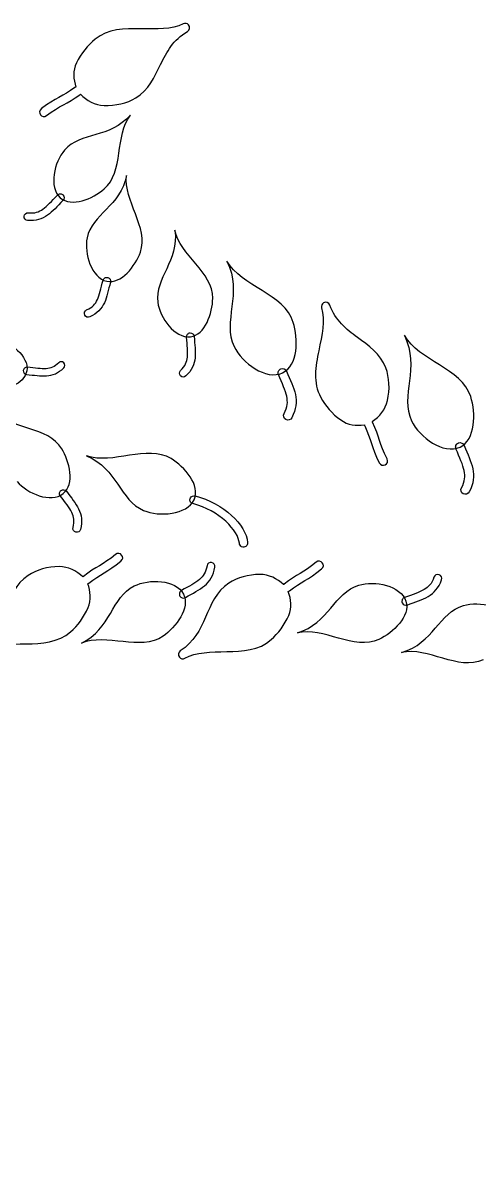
# Model space of a CAD drawing. Extents: x 5.1 to 86.3, y 5.1 to 86.3.
# Drawn here: x 31.24 to 37.06, y 44.89 to 59.44 of the extents above; entities that cross this region are included whole.
import ezdxf

# ---------------------------------------------------------------- set-up
doc = ezdxf.new("R2010")
doc.units = 0
doc.layers.add('View004', color=7, linetype='CONTINUOUS')

msp = doc.modelspace()

# ---------------------------------------------------------------- linework, layer by layer
at = {"layer": 'View004', "color": 1}
for p, q in [((33.354453, 59.409322), (33.354481, 59.409251)), ((31.719247, 57.209223), (31.719247, 57.209223)), ((31.754373, 57.244151), (31.754373, 57.244151)), ((32.325005, 56.193064), (32.325005, 56.193064)), ((32.311888, 56.145645), (32.311888, 56.145645)), ((35.075155, 55.871905), (35.075152, 55.871921)), ((33.373894, 55.48814), (33.373894, 55.48814)), ((33.376824, 55.439028), (33.376824, 55.439028)), ((31.248256, 55.009366), (31.248256, 55.009366)), ((31.294171, 55.005064), (31.294171, 55.005064)), ((34.530597, 55.031643), (34.530597, 55.031643)), ((34.5516, 54.978621), (34.5516, 54.978621)), ((36.791392, 54.086109), (36.791392, 54.086109)), ((36.812395, 54.033087), (36.812395, 54.033087)), ((31.72977, 53.482984), (31.72977, 53.482984)), ((31.758569, 53.44268), (31.758569, 53.44268)), ((33.37691, 53.387528), (33.376918, 53.387546)), ((33.424087, 53.363587), (33.424087, 53.363587)), ((33.243616, 52.136287), (33.243616, 52.136287)), ((33.288097, 52.162597), (33.288097, 52.162597)), ((36.075528, 52.051997), (36.075528, 52.051997)), ((36.123763, 52.07055), (36.123763, 52.07055)), ((33.237322, 51.356952), (33.237306, 51.356981))]:
    msp.add_line(p, q, dxfattribs=at)
for points in [[(32.741996, 59.36068), (32.539317, 59.36448), (32.326537, 59.361972), (32.162424, 59.227761)], [(33.285602, 59.423691), (33.140361, 59.347995), (32.944675, 59.356872), (32.741996, 59.36068)], [(33.354481, 59.409251), (33.337943, 59.429931), (33.309056, 59.436011), (33.285602, 59.423691)], [(33.339458, 59.327557), (33.368155, 59.344657), (33.375193, 59.383151), (33.354453, 59.409322)], [(32.162424, 59.227761), (32.072216, 59.153973), (31.981499, 59.045571), (31.925449, 58.926062)], [(32.998052, 58.907014), (33.075977, 59.065715), (33.158015, 59.218856), (33.339458, 59.327557)], [(31.925449, 58.926062), (31.878846, 58.826704), (31.884622, 58.718066), (31.918913, 58.618233)], [(32.680708, 58.48042), (32.847995, 58.581414), (32.920126, 58.748314), (32.998052, 58.907014)], [(31.905355, 58.610709), (31.751419, 58.499076), (31.660157, 58.480999), (31.478703, 58.343778)], [(31.545005, 58.255405), (31.715689, 58.384505), (31.803908, 58.40096), (31.969587, 58.521032)], [(31.918913, 58.618233), (31.914125, 58.616257), (31.909512, 58.613825), (31.905355, 58.610709)], [(31.969587, 58.521032), (31.972399, 58.52278), (31.974983, 58.524756), (31.977423, 58.52696)], [(31.977423, 58.52696), (32.057135, 58.446722), (32.158619, 58.388248), (32.277901, 58.383703)], [(32.277901, 58.383703), (32.420945, 58.378231), (32.57025, 58.413715), (32.680708, 58.48042)], [(31.478703, 58.343778), (31.417439, 58.299934), (31.485771, 58.208853), (31.545005, 58.255405)], [(32.613097, 58.262176), (32.350815, 57.958089), (31.978512, 58.050059), (31.775552, 57.816421)], [(32.279472, 57.320552), (32.5313, 57.538422), (32.414691, 58.002519), (32.613097, 58.262176)], [(31.775552, 57.816421), (31.642246, 57.66297), (31.568259, 57.345312), (31.719247, 57.209223)], [(32.564897, 57.493907), (32.488256, 57.102498), (32.121803, 56.998639), (32.061673, 56.697199)], [(32.740428, 56.51737), (32.850477, 56.829253), (32.521501, 57.172261), (32.564897, 57.493907)], [(31.719247, 57.209223), (31.860672, 57.081753), (32.135487, 57.195981), (32.279472, 57.320552)], [(31.49917, 57.064712), (31.552477, 57.102667), (31.60815, 57.165108), (31.684502, 57.243131)], [(31.754322, 57.175246), (31.680132, 57.099453), (31.623982, 57.033067), (31.556329, 56.984949)], [(31.684502, 57.243131), (31.693552, 57.252676), (31.706071, 57.258165), (31.719222, 57.258357)], [(31.719222, 57.258357), (31.732374, 57.258549), (31.745047, 57.253427), (31.754373, 57.244151)], [(31.754373, 57.244151), (31.773327, 57.225085), (31.773304, 57.194284), (31.754322, 57.175246)], [(31.312261, 57.016879), (31.396818, 57.009535), (31.445877, 57.026745), (31.49917, 57.064712)], [(31.303968, 56.919483), (31.277073, 56.921773), (31.257126, 56.945432), (31.259416, 56.972327)], [(31.259416, 56.972327), (31.261707, 56.999223), (31.285366, 57.019169), (31.312261, 57.016879)], [(31.556329, 56.984949), (31.48873, 56.936782), (31.407332, 56.910506), (31.303968, 56.919483)], [(33.180028, 56.796634), (33.234139, 56.40148), (32.920995, 56.184649), (32.961623, 55.879968)], [(33.662054, 55.929405), (33.665282, 56.260118), (33.243026, 56.478247), (33.180028, 56.796634)], [(32.061673, 56.697199), (32.022176, 56.499215), (32.11466, 56.188755), (32.311888, 56.145645)], [(32.311888, 56.145645), (32.496626, 56.105266), (32.677507, 56.339046), (32.740428, 56.51737)], [(33.843479, 56.402403), (34.046099, 55.98684), (33.779746, 55.634715), (33.93477, 55.313901)], [(34.6882, 55.621875), (34.572048, 55.98723), (34.028098, 56.074593), (33.843479, 56.402403)], [(32.193134, 55.912675), (32.220446, 55.971651), (32.23775, 56.052917), (32.265227, 56.157801)], [(32.265227, 56.157801), (32.268339, 56.170489), (32.276437, 56.181385), (32.287689, 56.188023)], [(32.287689, 56.188023), (32.298941, 56.19466), (32.312395, 56.196478), (32.325005, 56.193064)], [(32.325005, 56.193064), (32.35074, 56.185942), (32.365877, 56.159358), (32.358868, 56.133592)], [(32.358868, 56.133592), (32.332159, 56.031696), (32.316384, 55.946792), (32.281696, 55.871988)], [(32.05542, 55.779433), (32.131983, 55.814706), (32.165839, 55.853695), (32.193134, 55.912675)], [(32.281696, 55.871988), (32.247079, 55.797169), (32.189784, 55.734445), (32.096192, 55.691326)], [(32.961623, 55.879968), (32.988303, 55.679853), (33.176255, 55.41601), (33.376824, 55.439028)], [(33.376824, 55.439028), (33.56469, 55.460587), (33.660209, 55.740314), (33.662054, 55.929405)], [(35.075152, 55.871921), (35.051827, 55.859396), (35.040617, 55.832082), (35.048499, 55.806789)], [(35.152862, 55.842379), (35.141234, 55.873699), (35.10464, 55.887576), (35.075155, 55.871905)], [(32.031752, 55.714993), (32.020493, 55.739324), (32.03109, 55.768174), (32.05542, 55.779433)], [(32.096192, 55.691326), (32.071862, 55.680067), (32.043011, 55.690663), (32.031752, 55.714993)], [(35.048499, 55.806789), (35.09669, 55.650256), (35.052603, 55.459399), (35.012193, 55.260749)], [(35.50475, 55.430567), (35.362753, 55.535901), (35.226967, 55.644274), (35.152862, 55.842379)], [(34.5516, 54.978621), (34.750677, 55.070364), (34.754613, 55.412978), (34.6882, 55.621875)], [(33.328739, 55.435434), (33.327579, 55.448446), (33.331716, 55.461376), (33.340216, 55.471297)], [(33.339827, 55.180167), (33.346591, 55.244807), (33.336673, 55.327301), (33.328739, 55.435434)], [(33.340216, 55.471297), (33.348715, 55.481218), (33.360858, 55.48729), (33.373894, 55.48814)], [(33.373894, 55.48814), (33.400549, 55.489727), (33.423472, 55.46947), (33.425177, 55.442822)], [(33.425177, 55.442822), (33.43287, 55.337765), (33.445412, 55.252324), (33.43679, 55.17032)], [(35.86694, 55.041326), (35.797856, 55.224116), (35.646746, 55.325234), (35.50475, 55.430567)], [(36.104273, 55.456869), (36.306894, 55.041306), (36.040541, 54.689181), (36.195565, 54.368367)], [(36.948994, 54.67634), (36.832842, 55.041695), (36.288893, 55.129059), (36.104273, 55.456869)], [(30.894265, 55.408001), (31.080885, 55.376662), (31.322092, 55.192226), (31.294171, 55.005064)], [(33.93477, 55.313901), (34.036586, 55.10319), (34.339063, 54.880675), (34.5516, 54.978621)], [(33.252627, 55.009537), (33.313661, 55.067683), (33.333082, 55.115528), (33.339827, 55.180167)], [(33.43679, 55.17032), (33.428241, 55.088325), (33.394321, 55.010438), (33.319712, 54.939359)], [(35.012193, 55.260749), (34.971807, 55.062098), (34.935777, 54.852376), (35.03814, 54.666696)], [(31.294171, 55.005064), (31.268018, 54.829756), (31.002943, 54.749142), (30.825746, 54.753409)], [(31.248256, 55.009366), (31.245924, 54.984446), (31.264174, 54.962329), (31.289084, 54.959888)], [(31.265102, 55.040381), (31.255539, 55.032733), (31.249465, 55.021551), (31.248256, 55.009366)], [(31.299062, 55.049995), (31.286909, 55.051495), (31.274665, 55.048029), (31.265102, 55.040381)], [(31.537843, 55.031515), (31.477074, 55.027228), (31.400109, 55.039135), (31.299062, 55.049995)], [(31.700453, 55.107794), (31.644047, 55.052461), (31.59861, 55.035785), (31.537843, 55.031515)], [(31.543993, 54.940369), (31.621077, 54.945778), (31.695116, 54.975085), (31.764069, 55.042725)], [(31.764795, 55.107067), (31.747228, 55.125036), (31.718421, 55.125361), (31.700453, 55.107794)], [(31.764069, 55.042725), (31.782037, 55.060292), (31.782362, 55.089099), (31.764795, 55.107067)], [(33.25108, 54.940905), (33.232556, 54.960285), (33.233248, 54.991012), (33.252627, 55.009537)], [(34.49995, 54.957259), (34.493962, 54.971168), (34.493838, 54.986904), (34.499607, 55.000906)], [(34.499607, 55.000906), (34.505376, 55.014907), (34.516549, 55.025989), (34.530597, 55.031643)], [(34.530597, 55.031643), (34.559375, 55.043039), (34.591951, 55.029029), (34.603474, 55.000302)], [(34.603474, 55.000302), (34.649973, 54.887396), (34.694711, 54.797846), (34.714899, 54.704422)], [(35.889239, 54.627672), (35.92046, 54.767373), (35.912578, 54.92063), (35.86694, 55.041326)], [(31.289084, 54.959888), (31.387256, 54.94935), (31.4669, 54.934892), (31.543993, 54.940369)], [(33.319712, 54.939359), (33.300332, 54.920834), (33.269605, 54.921526), (33.25108, 54.940905)], [(34.604558, 54.680169), (34.588609, 54.7538), (34.547827, 54.841052), (34.49995, 54.957259)], [(34.714899, 54.704422), (34.735164, 54.611034), (34.726003, 54.512985), (34.669571, 54.407706)], [(34.570295, 54.460705), (34.616459, 54.546828), (34.620528, 54.606546), (34.604558, 54.680169)], [(35.03814, 54.666696), (35.094403, 54.564634), (35.184617, 54.455814), (35.292023, 54.379081)], [(35.694018, 54.358045), (35.787345, 54.421938), (35.863203, 54.511177), (35.889239, 54.627672)], [(36.812395, 54.033087), (37.011472, 54.12483), (37.015408, 54.467444), (36.948994, 54.67634)], [(31.739149, 54.01353), (31.564796, 54.297229), (31.087961, 54.257079), (30.863743, 54.494803)], [(34.593433, 54.384567), (34.566019, 54.399202), (34.555659, 54.43329), (34.570295, 54.460705)], [(34.669571, 54.407706), (34.654936, 54.380291), (34.620848, 54.369932), (34.593433, 54.384567)], [(35.292023, 54.379081), (35.381318, 54.315287), (35.48921, 54.30132), (35.593597, 54.317004)], [(35.593597, 54.317004), (35.594737, 54.311988), (35.596257, 54.306957), (35.598613, 54.302306)], [(35.598613, 54.302306), (35.680575, 54.130724), (35.681855, 54.037697), (35.784009, 53.834425)], [(35.698426, 54.349267), (35.69721, 54.352307), (35.695766, 54.355271), (35.694018, 54.358045)], [(35.882913, 53.883658), (35.786799, 54.07487), (35.786564, 54.16461), (35.698426, 54.349267)], [(36.195565, 54.368367), (36.297381, 54.157655), (36.599858, 53.935141), (36.812395, 54.033087)], [(31.758569, 53.44268), (31.9072, 53.561669), (31.83884, 53.851321), (31.739149, 54.01353)], [(33.130529, 53.887001), (32.825853, 54.069083), (32.385479, 53.805674), (32.054864, 53.921231)], [(36.760745, 54.011724), (36.754757, 54.025633), (36.754633, 54.04137), (36.760402, 54.055372)], [(36.760402, 54.055372), (36.76617, 54.069373), (36.777344, 54.080455), (36.791392, 54.086109)], [(36.865353, 53.734634), (36.849404, 53.808265), (36.808622, 53.895518), (36.760745, 54.011724)], [(36.791392, 54.086109), (36.82017, 54.097505), (36.852746, 54.083495), (36.864269, 54.054767)], [(36.864269, 54.054767), (36.910768, 53.941862), (36.955506, 53.852312), (36.975694, 53.758888)], [(32.054864, 53.921231), (32.451612, 53.756055), (32.475904, 53.355609), (32.781196, 53.227261)], [(33.424087, 53.363587), (33.510091, 53.545035), (33.304734, 53.782895), (33.130529, 53.887001)], [(35.784009, 53.834425), (35.816058, 53.766238), (35.917987, 53.816983), (35.882913, 53.883658)], [(36.83109, 53.51517), (36.877254, 53.601294), (36.881322, 53.661012), (36.865353, 53.734634)], [(36.975694, 53.758888), (36.995959, 53.6655), (36.986798, 53.567451), (36.930366, 53.462171)], [(31.168428, 53.596279), (31.298343, 53.439947), (31.599888, 53.315645), (31.758569, 53.44268)], [(31.719496, 53.413865), (31.711538, 53.424338), (31.708142, 53.437578), (31.710076, 53.450588)], [(31.710076, 53.450588), (31.71201, 53.463599), (31.71911, 53.475279), (31.72977, 53.482984)], [(31.865653, 53.202159), (31.836803, 53.260894), (31.784169, 53.325918), (31.719496, 53.413865)], [(31.72977, 53.482984), (31.751647, 53.498611), (31.78204, 53.493616), (31.797763, 53.471809)], [(31.797763, 53.471809), (31.860584, 53.386356), (31.917033, 53.320224), (31.953597, 53.24569)], [(33.37484, 53.343058), (33.3685, 53.357364), (33.369262, 53.373744), (33.37691, 53.387528)], [(33.376918, 53.387546), (33.388747, 53.408995), (33.414422, 53.41951), (33.438358, 53.412709)], [(33.438358, 53.412709), (33.621855, 53.364198), (33.782328, 53.27158), (33.900472, 53.164074)], [(36.854228, 53.439033), (36.826814, 53.453668), (36.816454, 53.487756), (36.83109, 53.51517)], [(36.930366, 53.462171), (36.915731, 53.434757), (36.881643, 53.424397), (36.854228, 53.439033)], [(31.953597, 53.24569), (31.990219, 53.171202), (32.003009, 53.086629), (31.977461, 52.98607)], [(32.781196, 53.227261), (32.981711, 53.14296), (33.332267, 53.16987), (33.424087, 53.363587)], [(33.409447, 53.314113), (33.393927, 53.31809), (33.38118, 53.328752), (33.37484, 53.343058)], [(33.828081, 53.088905), (33.722484, 53.184975), (33.574998, 53.27038), (33.409447, 53.314113)], [(31.882682, 53.009979), (31.903581, 53.092241), (31.894517, 53.143435), (31.865653, 53.202159)], [(33.900472, 53.164074), (34.018623, 53.056582), (34.096575, 52.935098), (34.106307, 52.817785)], [(31.918117, 52.950635), (31.891944, 52.957237), (31.87608, 52.983807), (31.882682, 53.009979)], [(31.977461, 52.98607), (31.970859, 52.959897), (31.94429, 52.944033), (31.918117, 52.950635)], [(34.001589, 52.809288), (33.995265, 52.885542), (33.933678, 52.992836), (33.828081, 53.088905)], [(34.030458, 52.764535), (34.012966, 52.773011), (34.001841, 52.790257), (34.001589, 52.809288)], [(34.106307, 52.817785), (34.109051, 52.798956), (34.10078, 52.780136), (34.084844, 52.768949)], [(32.423988, 52.666651), (32.26036, 52.532426), (32.173828, 52.512726), (32.014795, 52.387617)], [(32.49295, 52.581911), (32.551782, 52.627625), (32.480706, 52.714962), (32.423988, 52.666651)], [(34.084844, 52.768949), (34.068909, 52.757761), (34.04795, 52.75606), (34.030458, 52.764535)], [(32.081763, 52.301506), (32.229522, 52.417819), (32.318997, 52.43924), (32.49295, 52.581911)], [(33.589051, 52.52312), (33.574292, 52.435811), (33.544049, 52.390786), (33.491734, 52.346928)], [(33.647896, 52.564798), (33.620137, 52.569539), (33.593792, 52.550879), (33.589051, 52.52312)], [(33.689574, 52.505953), (33.694315, 52.533712), (33.675655, 52.560058), (33.647896, 52.564798)], [(34.980342, 52.567745), (34.816715, 52.433519), (34.730183, 52.413819), (34.571149, 52.28871)], [(35.049304, 52.483005), (35.108136, 52.528719), (35.037061, 52.616055), (34.980342, 52.567745)], [(31.310506, 52.400024), (31.149139, 52.293704), (31.084371, 52.125968), (31.013557, 51.966111)], [(31.704767, 52.511302), (31.563206, 52.511109), (31.417052, 52.470247), (31.310506, 52.400024)], [(32.007271, 52.381461), (31.925374, 52.457639), (31.822812, 52.511462), (31.704767, 52.511302)], [(32.014795, 52.387617), (32.012135, 52.385793), (32.009627, 52.383741), (32.007271, 52.381461)], [(33.557288, 52.268293), (33.623653, 52.323921), (33.671533, 52.399225), (33.689574, 52.505953)], [(34.261121, 52.412396), (34.11956, 52.412203), (33.973406, 52.37134), (33.86686, 52.301118)], [(34.563625, 52.282554), (34.481729, 52.358733), (34.379167, 52.412556), (34.261121, 52.412396)], [(34.638118, 52.2026), (34.785876, 52.318913), (34.875352, 52.340334), (35.049304, 52.483005)], [(36.480441, 52.376051), (36.45138, 52.292408), (36.414074, 52.253034), (36.355199, 52.218479)], [(36.545394, 52.407371), (36.518809, 52.416658), (36.489729, 52.402636), (36.480441, 52.376051)], [(36.576715, 52.342418), (36.586002, 52.369003), (36.571979, 52.398084), (36.545394, 52.407371)], [(31.990443, 51.536137), (32.366285, 51.721238), (32.371049, 52.1213), (32.660197, 52.264974)], [(32.068661, 52.293511), (32.073297, 52.295715), (32.077773, 52.298299), (32.081763, 52.301506)], [(32.074209, 51.989077), (32.116381, 52.089073), (32.106441, 52.196199), (32.068661, 52.293511)], [(32.660197, 52.264974), (32.850107, 52.359342), (33.190272, 52.350749), (33.288097, 52.162597)], [(33.491734, 52.346928), (33.439429, 52.303053), (33.361778, 52.263211), (33.262969, 52.206573)], [(33.313208, 52.118268), (33.409198, 52.173307), (33.490958, 52.212597), (33.557288, 52.268293)], [(33.86686, 52.301118), (33.705493, 52.194798), (33.640725, 52.027062), (33.569911, 51.867204)], [(34.571149, 52.28871), (34.568489, 52.286886), (34.565981, 52.284834), (34.563625, 52.282554)], [(34.740049, 51.668434), (35.141425, 51.788507), (35.212602, 52.182215), (35.521604, 52.275844)], [(35.521604, 52.275844), (35.724555, 52.337342), (36.058564, 52.272342), (36.123763, 52.07055)], [(36.406774, 52.130045), (36.481461, 52.173871), (36.541188, 52.240172), (36.576715, 52.342418)], [(33.288097, 52.162597), (33.379726, 51.986361), (33.192312, 51.738814), (33.028764, 51.626089)], [(33.238489, 52.175506), (33.234846, 52.162276), (33.236694, 52.148136), (33.243616, 52.136287)], [(33.262969, 52.206573), (33.250958, 52.199937), (33.242132, 52.188736), (33.238489, 52.175506)], [(33.243616, 52.136287), (33.257898, 52.112147), (33.289006, 52.104093), (33.313208, 52.118268)], [(34.625015, 52.194605), (34.629651, 52.196809), (34.634128, 52.199393), (34.638118, 52.2026)], [(34.630563, 51.890171), (34.672736, 51.990167), (34.662795, 52.097293), (34.625015, 52.194605)], [(36.076989, 52.091523), (36.071199, 52.079083), (36.070672, 52.064832), (36.075528, 52.051997)], [(36.106292, 52.118091), (36.093345, 52.113543), (36.08278, 52.103964), (36.076989, 52.091523)], [(36.355199, 52.218479), (36.296331, 52.183906), (36.213138, 52.157521), (36.106292, 52.118091)], [(36.141158, 52.022665), (36.244959, 52.060988), (36.332112, 52.086145), (36.406774, 52.130045)], [(36.856751, 52.017348), (37.060314, 52.076789), (37.393647, 52.00841), (37.456799, 51.805968)], [(31.851807, 51.681713), (31.938069, 51.758143), (32.023484, 51.868798), (32.074209, 51.989077)], [(36.123763, 52.07055), (36.184832, 51.881538), (35.958889, 51.668576), (35.778882, 51.584595)], [(36.069086, 51.417883), (36.471656, 51.533886), (36.546817, 51.926853), (36.856751, 52.017348)], [(36.075528, 52.051997), (36.0856, 52.02582), (36.114937, 52.012708), (36.141158, 52.022665)], [(33.569911, 51.867204), (33.499094, 51.707346), (33.424004, 51.55282), (33.24895, 51.438333)], [(34.408161, 51.582806), (34.494423, 51.659236), (34.579838, 51.769892), (34.630563, 51.890171)], [(31.284287, 51.527769), (31.484712, 51.531873), (31.694873, 51.542657), (31.851807, 51.681713)], [(33.028764, 51.626089), (32.742724, 51.428933), (32.304669, 51.668389), (31.990443, 51.536137)], [(35.778882, 51.584595), (35.464057, 51.437713), (35.071884, 51.746631), (34.740049, 51.668434)], [(30.74958, 51.444305), (30.890148, 51.524766), (31.083861, 51.523627), (31.284287, 51.527769)], [(33.840641, 51.428862), (34.041066, 51.433042), (34.251228, 51.443751), (34.408161, 51.582806)], [(33.24895, 51.438333), (33.221256, 51.420313), (33.215807, 51.382001), (33.237322, 51.356952)], [(33.237306, 51.356981), (33.254452, 51.33719), (33.283233, 51.332303), (33.305934, 51.345398)], [(33.305934, 51.345398), (33.446502, 51.425859), (33.640216, 51.42472), (33.840641, 51.428862)], [(37.107016, 51.32353), (36.79072, 51.179843), (36.401695, 51.492717), (36.069086, 51.417883)]]:
    msp.add_open_spline(points, degree=3, dxfattribs=at)
at = {"layer": 'View004', "color": 3}
msp.add_open_spline([(45.701295, 7.701242), (24.714474, 7.701242), (7.701295, 24.714421), (7.701295, 45.701241)], degree=3, dxfattribs=at)

doc.saveas('drawing.dxf')
